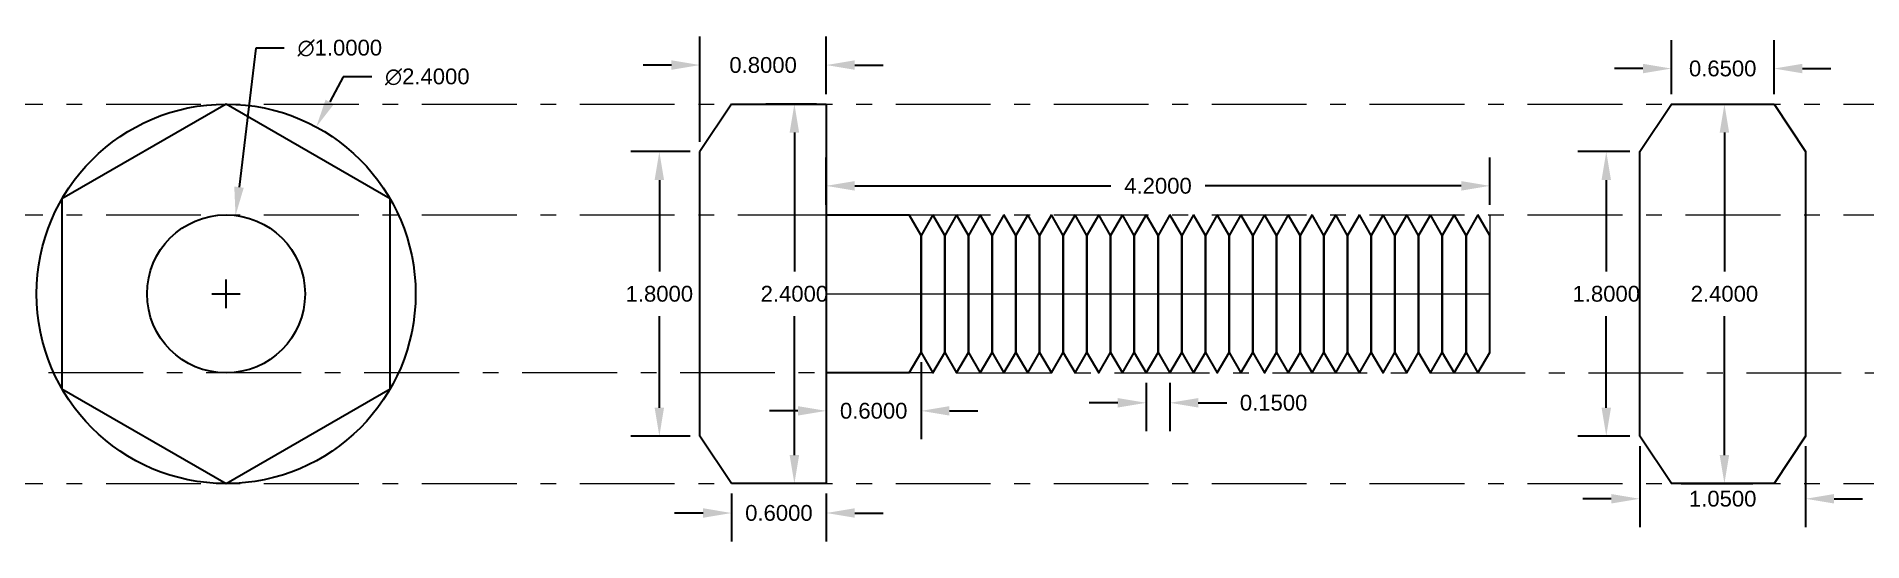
# Model space of a CAD drawing. Header units: centimetres. Extents: x 3.8 to 15.4, y 3.4 to 6.6.
import ezdxf

# ---------------------------------------------------------------- set-up
doc = ezdxf.new("R2010")
doc.units = ezdxf.units.CM
doc.linetypes.add('ACAD_ISO10W100', pattern=[18, 12, -3, 0, -3])
for name, color, linetype, lineweight in [('detalii', 201, 'Continuous', 20), ('dimesiuni', 111, 'Continuous', 15), ('linii de ajutor', 131, 'ACAD_ISO10W100', 20)]:
    doc.layers.add(name, color=color, linetype=linetype, lineweight=lineweight)
doc.layers.add('schita', color=7, linetype='Continuous')
doc.styles.get("Standard").update_dxf_attribs({"font": 'arial.ttf', "height": 0.1})
doc.dimstyles.get("Standard").update_dxf_attribs({"dimtxt": 0.18, "dimasz": 0.18, "dimexe": 0.18, "dimexo": 0.0625, "dimgap": 0.09, "dimtad": 0, "dimtih": 1, "dimtoh": 1, "dimdec": 4, "dimzin": 0, "dimdsep": 46, "dimtxsty": 'Standard', "dimcen": 0.09, "dimadec": 0, "dimazin": 0, "dimtfac": 1, "dimtdec": 4, "dimtofl": 0, "dimtmove": 0, "dimatfit": 3, "dimfxl": 1, "dimtolj": 1, "dimtzin": 0, "dimarcsym": 0})

# ---------------------------------------------------------------- blocks, each defined once
blk = doc.blocks.new('*D5')
at = {"layer": 'Defpoints', "color": 0, "transparency": 16777216}
for p in [(7.743, 5.9), (8, 5.9), (8, 4.1)]:
    blk.add_point(p, dxfattribs=at)
at = {"layer": 'dimesiuni', "color": 0, "lineweight": -2, "transparency": 16777216}
for p, q in [((7.938, 5.9), (7.563, 5.9)), ((7.743, 5.72), (7.743, 5.141)), ((7.743, 4.28), (7.743, 4.859)), ((7.938, 4.1), (7.563, 4.1))]:
    blk.add_line(p, q, dxfattribs=at)
at = {"layer": 'dimesiuni', "color": 0, "transparency": 16777216}
for points in [[(7.713, 5.72), (7.773, 5.72), (7.743, 5.9)], [(7.713, 4.28), (7.773, 4.28), (7.743, 4.1)]]:
    blk.add_solid(points, dxfattribs=at)
at = {"layer": 'dimesiuni', "color": 0, "transparency": 16777216, "insert": (7.743, 5), "char_height": 0.1, "attachment_point": 5}
blk.add_mtext('\\A1;1.8000', dxfattribs=at)
blk = doc.blocks.new('*D6')
at = {"layer": 'Defpoints', "color": 0, "transparency": 16777216}
for p in [(8.8, 6.2), (8.598, 3.8), (8.8, 3.8)]:
    blk.add_point(p, dxfattribs=at)
at = {"layer": 'dimesiuni', "color": 0, "lineweight": -2, "transparency": 16777216}
for p, q in [((8.738, 6.2), (8.418, 6.2)), ((8.598, 6.02), (8.598, 5.141)), ((8.598, 3.98), (8.598, 4.859)), ((8.738, 3.8), (8.418, 3.8))]:
    blk.add_line(p, q, dxfattribs=at)
at = {"layer": 'dimesiuni', "color": 0, "transparency": 16777216}
for points in [[(8.568, 6.02), (8.628, 6.02), (8.598, 6.2)], [(8.568, 3.98), (8.628, 3.98), (8.598, 3.8)]]:
    blk.add_solid(points, dxfattribs=at)
at = {"layer": 'dimesiuni', "color": 0, "transparency": 16777216, "insert": (8.598, 5), "char_height": 0.1, "attachment_point": 5}
blk.add_mtext('\\A1;2.4000', dxfattribs=at)
blk = doc.blocks.new('*D7')
at = {"layer": 'Defpoints', "color": 0, "transparency": 16777216}
for p in [(8.8, 6.447), (8.8, 6.2), (8, 5.9)]:
    blk.add_point(p, dxfattribs=at)
at = {"layer": 'dimesiuni', "color": 0, "lineweight": -2, "transparency": 16777216}
for p, q in [((8, 5.962), (8, 6.627)), ((8.8, 6.262), (8.8, 6.627)), ((7.82, 6.447), (7.64, 6.447)), ((8.98, 6.447), (9.16, 6.447))]:
    blk.add_line(p, q, dxfattribs=at)
at = {"layer": 'dimesiuni', "color": 0, "transparency": 16777216}
for points in [[(7.82, 6.477), (7.82, 6.417), (8, 6.447)], [(8.98, 6.477), (8.98, 6.417), (8.8, 6.447)]]:
    blk.add_solid(points, dxfattribs=at)
at = {"layer": 'dimesiuni', "color": 0, "transparency": 16777216, "insert": (8.4, 6.447), "char_height": 0.1, "attachment_point": 5}
blk.add_mtext('\\A1;0.8000', dxfattribs=at)
blk = doc.blocks.new('*D8')
at = {"layer": 'Defpoints', "color": 0, "transparency": 16777216}
for p in [(5.06, 5.496), (4.94, 4.504)]:
    blk.add_point(p, dxfattribs=at)
at = {"layer": 'dimesiuni', "color": 0, "lineweight": -2, "transparency": 16777216}
for p, q in [((5.188, 6.554), (5.082, 5.675)), ((5.368, 6.554), (5.188, 6.554)), ((5, 4.91), (5, 5.09)), ((4.91, 5), (5.09, 5))]:
    blk.add_line(p, q, dxfattribs=at)
at = {"layer": 'dimesiuni', "color": 0, "transparency": 16777216}
blk.add_solid([(5.052, 5.679), (5.112, 5.671), (5.06, 5.496)], dxfattribs=at)
at = {"layer": 'dimesiuni', "color": 0, "transparency": 16777216, "insert": (5.72, 6.554), "char_height": 0.1, "attachment_point": 5}
blk.add_mtext('\\A1;∅1.0000', dxfattribs=at)
blk = doc.blocks.new('*D9')
at = {"layer": 'Defpoints', "color": 0, "transparency": 16777216}
for p in [(5.571, 6.056), (4.429, 3.944)]:
    blk.add_point(p, dxfattribs=at)
at = {"layer": 'dimesiuni', "color": 0, "lineweight": -2, "transparency": 16777216}
for p, q in [((5.742, 6.372), (5.657, 6.214)), ((5.922, 6.372), (5.742, 6.372)), ((5, 4.91), (5, 5.09)), ((4.91, 5), (5.09, 5))]:
    blk.add_line(p, q, dxfattribs=at)
at = {"layer": 'dimesiuni', "color": 0, "transparency": 16777216}
blk.add_solid([(5.63, 6.228), (5.683, 6.2), (5.571, 6.056)], dxfattribs=at)
at = {"layer": 'dimesiuni', "color": 0, "transparency": 16777216, "insert": (6.274, 6.372), "char_height": 0.1, "attachment_point": 5}
blk.add_mtext('\\A1;∅2.4000', dxfattribs=at)
blk = doc.blocks.new('*D10')
at = {"layer": 'Defpoints', "color": 0, "transparency": 16777216}
for p in [(9.4, 4.63), (8.8, 4.5), (9.4, 4.26)]:
    blk.add_point(p, dxfattribs=at)
at = {"layer": 'dimesiuni', "color": 0, "lineweight": -2, "transparency": 16777216}
for p, q in [((9.4, 4.567), (9.4, 4.08)), ((8.8, 4.438), (8.8, 4.08)), ((8.62, 4.26), (8.44, 4.26)), ((9.58, 4.26), (9.76, 4.26))]:
    blk.add_line(p, q, dxfattribs=at)
at = {"layer": 'dimesiuni', "color": 0, "transparency": 16777216}
for points in [[(8.62, 4.29), (8.62, 4.23), (8.8, 4.26)], [(9.58, 4.29), (9.58, 4.23), (9.4, 4.26)]]:
    blk.add_solid(points, dxfattribs=at)
at = {"layer": 'dimesiuni', "color": 0, "transparency": 16777216, "insert": (9.1, 4.26), "char_height": 0.1, "attachment_point": 5}
blk.add_mtext('\\A1;0.6000', dxfattribs=at)
blk = doc.blocks.new('*D11')
at = {"layer": 'Defpoints', "color": 0, "transparency": 16777216}
for p in [(13, 5.683), (8.8, 5.5), (13, 5.5)]:
    blk.add_point(p, dxfattribs=at)
at = {"layer": 'dimesiuni', "color": 0, "lineweight": -2, "transparency": 16777216}
for p, q in [((8.8, 5.562), (8.8, 5.863)), ((13, 5.562), (13, 5.863)), ((8.98, 5.683), (10.601, 5.683)), ((12.82, 5.683), (11.199, 5.683))]:
    blk.add_line(p, q, dxfattribs=at)
at = {"layer": 'dimesiuni', "color": 0, "transparency": 16777216}
for points in [[(8.98, 5.713), (8.98, 5.653), (8.8, 5.683)], [(12.82, 5.713), (12.82, 5.653), (13, 5.683)]]:
    blk.add_solid(points, dxfattribs=at)
at = {"layer": 'dimesiuni', "color": 0, "transparency": 16777216, "insert": (10.9, 5.683), "char_height": 0.1, "attachment_point": 5}
blk.add_mtext('\\A1;4.2000', dxfattribs=at)
blk = doc.blocks.new('*D12')
at = {"layer": 'Defpoints', "color": 0, "transparency": 16777216}
for p in [(10.825, 4.5), (10.975, 4.5), (10.975, 4.311)]:
    blk.add_point(p, dxfattribs=at)
at = {"layer": 'dimesiuni', "color": 0, "lineweight": -2, "transparency": 16777216}
for p, q in [((10.825, 4.437), (10.825, 4.131)), ((10.975, 4.437), (10.975, 4.131)), ((10.645, 4.311), (10.465, 4.311)), ((11.155, 4.311), (11.335, 4.311))]:
    blk.add_line(p, q, dxfattribs=at)
at = {"layer": 'dimesiuni', "color": 0, "transparency": 16777216}
for points in [[(10.645, 4.341), (10.645, 4.281), (10.825, 4.311)], [(11.155, 4.341), (11.155, 4.281), (10.975, 4.311)]]:
    blk.add_solid(points, dxfattribs=at)
at = {"layer": 'dimesiuni', "color": 0, "transparency": 16777216, "insert": (11.632, 4.311), "char_height": 0.1, "attachment_point": 5}
blk.add_mtext('\\A1;0.1500', dxfattribs=at)
blk = doc.blocks.new('*D13')
at = {"layer": 'Defpoints', "color": 0, "transparency": 16777216}
for p in [(14.15, 6.2), (14.15, 3.8), (14.486, 3.8)]:
    blk.add_point(p, dxfattribs=at)
at = {"layer": 'dimesiuni', "color": 0, "lineweight": -2, "transparency": 16777216}
for p, q in [((14.213, 6.2), (14.666, 6.2)), ((14.486, 6.02), (14.486, 5.141)), ((14.486, 3.98), (14.486, 4.859)), ((14.213, 3.8), (14.666, 3.8))]:
    blk.add_line(p, q, dxfattribs=at)
at = {"layer": 'dimesiuni', "color": 0, "transparency": 16777216}
for points in [[(14.456, 6.02), (14.516, 6.02), (14.486, 6.2)], [(14.456, 3.98), (14.516, 3.98), (14.486, 3.8)]]:
    blk.add_solid(points, dxfattribs=at)
at = {"layer": 'dimesiuni', "color": 0, "transparency": 16777216, "insert": (14.486, 5), "char_height": 0.1, "attachment_point": 5}
blk.add_mtext('\\A1;2.4000', dxfattribs=at)
blk = doc.blocks.new('*D14')
at = {"layer": 'Defpoints', "color": 0, "transparency": 16777216}
for p in [(13.738, 5.9), (13.95, 5.9), (13.95, 4.1)]:
    blk.add_point(p, dxfattribs=at)
at = {"layer": 'dimesiuni', "color": 0, "lineweight": -2, "transparency": 16777216}
for p, q in [((13.888, 5.9), (13.558, 5.9)), ((13.738, 5.72), (13.738, 5.141)), ((13.738, 4.28), (13.738, 4.859)), ((13.888, 4.1), (13.558, 4.1))]:
    blk.add_line(p, q, dxfattribs=at)
at = {"layer": 'dimesiuni', "color": 0, "transparency": 16777216}
for points in [[(13.708, 5.72), (13.768, 5.72), (13.738, 5.9)], [(13.708, 4.28), (13.768, 4.28), (13.738, 4.1)]]:
    blk.add_solid(points, dxfattribs=at)
at = {"layer": 'dimesiuni', "color": 0, "transparency": 16777216, "insert": (13.738, 5), "char_height": 0.1, "attachment_point": 5}
blk.add_mtext('\\A1;1.8000', dxfattribs=at)
blk = doc.blocks.new('*D15')
at = {"layer": 'Defpoints', "color": 0, "transparency": 16777216}
for p in [(14.15, 6.425), (14.15, 6.2), (14.8, 6.2)]:
    blk.add_point(p, dxfattribs=at)
at = {"layer": 'dimesiuni', "color": 0, "lineweight": -2, "transparency": 16777216}
for p, q in [((14.15, 6.262), (14.15, 6.605)), ((14.8, 6.262), (14.8, 6.605)), ((13.97, 6.425), (13.79, 6.425)), ((14.98, 6.425), (15.16, 6.425))]:
    blk.add_line(p, q, dxfattribs=at)
at = {"layer": 'dimesiuni', "color": 0, "transparency": 16777216}
for points in [[(13.97, 6.455), (13.97, 6.395), (14.15, 6.425)], [(14.98, 6.455), (14.98, 6.395), (14.8, 6.425)]]:
    blk.add_solid(points, dxfattribs=at)
at = {"layer": 'dimesiuni', "color": 0, "transparency": 16777216, "insert": (14.475, 6.425), "char_height": 0.1, "attachment_point": 5}
blk.add_mtext('\\A1;0.6500', dxfattribs=at)
blk = doc.blocks.new('*D16')
at = {"layer": 'Defpoints', "color": 0, "transparency": 16777216}
for p in [(13.95, 4.1), (15, 4.1), (15, 3.704)]:
    blk.add_point(p, dxfattribs=at)
at = {"layer": 'dimesiuni', "color": 0, "lineweight": -2, "transparency": 16777216}
for p, q in [((13.95, 4.037), (13.95, 3.524)), ((15, 4.037), (15, 3.524)), ((13.77, 3.704), (13.59, 3.704)), ((15.18, 3.704), (15.36, 3.704))]:
    blk.add_line(p, q, dxfattribs=at)
at = {"layer": 'dimesiuni', "color": 0, "transparency": 16777216}
for points in [[(13.77, 3.734), (13.77, 3.674), (13.95, 3.704)], [(15.18, 3.734), (15.18, 3.674), (15, 3.704)]]:
    blk.add_solid(points, dxfattribs=at)
at = {"layer": 'dimesiuni', "color": 0, "transparency": 16777216, "insert": (14.475, 3.704), "char_height": 0.1, "attachment_point": 5}
blk.add_mtext('\\A1;1.0500', dxfattribs=at)
blk = doc.blocks.new('*D17')
at = {"layer": 'Defpoints', "color": 0, "transparency": 16777216}
for p in [(8.2, 3.8), (8.8, 3.8), (8.8, 3.614)]:
    blk.add_point(p, dxfattribs=at)
at = {"layer": 'dimesiuni', "color": 0, "lineweight": -2, "transparency": 16777216}
for p, q in [((8.2, 3.737), (8.2, 3.434)), ((8.8, 3.737), (8.8, 3.434)), ((8.02, 3.614), (7.84, 3.614)), ((8.98, 3.614), (9.16, 3.614))]:
    blk.add_line(p, q, dxfattribs=at)
at = {"layer": 'dimesiuni', "color": 0, "transparency": 16777216}
for points in [[(8.02, 3.644), (8.02, 3.584), (8.2, 3.614)], [(8.98, 3.644), (8.98, 3.584), (8.8, 3.614)]]:
    blk.add_solid(points, dxfattribs=at)
at = {"layer": 'dimesiuni', "color": 0, "transparency": 16777216, "insert": (8.5, 3.614), "char_height": 0.1, "attachment_point": 5}
blk.add_mtext('\\A1;0.6000', dxfattribs=at)

msp = doc.modelspace()

# ---------------------------------------------------------------- linework, layer by layer
at = {"layer": 'detalii'}
msp.add_line((9.4, 5), (13, 5), dxfattribs=at)
at = {"layer": 'linii de ajutor', "ltscale": 0.05}
for p, q in [((13, 5.5), (13, 4.5)), ((8.8, 5), (13, 5))]:
    msp.add_line(p, q, dxfattribs=at)
for p in [(5, 6.2), (5, 5.5), (5, 3.8)]:
    msp.add_xline(p, (1, 0), dxfattribs=at)
for p, direction in [((9.475, 4.5), (-1, 0)), ((9.625, 4.5), (1, 0))]:
    msp.add_ray(p, direction, dxfattribs=at)
at = {"layer": 'schita'}
for p, q in [((8.2, 6.2), (8, 5.9)), ((8.2, 6.2), (8.8, 6.2)), ((8.8, 6.2), (8.8, 3.8)), ((8, 4.1), (8, 5.9)), ((8.8, 5.5), (9.325, 5.5)), ((9.4, 5.3701), (9.4, 4.6299)), ((9.325, 4.5), (8.8, 4.5)), ((8.2, 3.8), (8, 4.1)), ((8.8, 3.8), (8.2, 3.8))]:
    msp.add_line(p, q, dxfattribs=at)
for points in [[(5, 6.2), (3.96077, 5.6), (3.96077, 4.4), (5, 3.8), (6.03923, 4.4), (6.03923, 5.6)], [(14.8, 6.2), (15, 5.9), (15, 4.1), (14.8, 3.8), (14.15, 3.8), (13.95, 4.1), (13.95, 5.9), (14.15, 6.2)], [(9.475, 5.5), (9.4, 5.3701), (9.4, 4.6299), (9.475, 4.5), (9.55, 4.6299), (9.55, 5.3701)], [(9.625, 5.5), (9.55, 5.3701), (9.55, 4.6299), (9.625, 4.5), (9.7, 4.6299), (9.7, 5.3701)], [(9.775, 5.5), (9.7, 5.3701), (9.7, 4.6299), (9.775, 4.5), (9.85, 4.6299), (9.85, 5.3701)], [(9.925, 5.5), (9.85, 5.3701), (9.85, 4.6299), (9.925, 4.5), (10, 4.6299), (10, 5.3701)], [(10.075, 5.5), (10, 5.3701), (10, 4.6299), (10.075, 4.5), (10.15, 4.6299), (10.15, 5.3701)], [(10.225, 5.5), (10.15, 5.3701), (10.15, 4.6299), (10.225, 4.5), (10.3, 4.6299), (10.3, 5.3701)], [(10.375, 5.5), (10.3, 5.3701), (10.3, 4.6299), (10.375, 4.5), (10.45, 4.6299), (10.45, 5.3701)], [(10.525, 5.5), (10.45, 5.3701), (10.45, 4.6299), (10.525, 4.5), (10.6, 4.6299), (10.6, 5.3701)], [(10.675, 5.5), (10.6, 5.3701), (10.6, 4.6299), (10.675, 4.5), (10.75, 4.6299), (10.75, 5.3701)], [(10.825, 5.5), (10.75, 5.3701), (10.75, 4.6299), (10.825, 4.5), (10.9, 4.6299), (10.9, 5.3701)], [(10.975, 5.5), (10.9, 5.3701), (10.9, 4.6299), (10.975, 4.5), (11.05, 4.6299), (11.05, 5.3701)], [(11.125, 5.5), (11.05, 5.3701), (11.05, 4.6299), (11.125, 4.5), (11.2, 4.6299), (11.2, 5.3701)], [(11.275, 5.5), (11.2, 5.3701), (11.2, 4.6299), (11.275, 4.5), (11.35, 4.6299), (11.35, 5.3701)], [(11.425, 5.5), (11.35, 5.3701), (11.35, 4.6299), (11.425, 4.5), (11.5, 4.6299), (11.5, 5.3701)], [(11.575, 5.5), (11.5, 5.3701), (11.5, 4.6299), (11.575, 4.5), (11.65, 4.6299), (11.65, 5.3701)], [(11.725, 5.5), (11.65, 5.3701), (11.65, 4.6299), (11.725, 4.5), (11.8, 4.6299), (11.8, 5.3701)], [(11.875, 5.5), (11.8, 5.3701), (11.8, 4.6299), (11.875, 4.5), (11.95, 4.6299), (11.95, 5.3701)], [(12.025, 5.5), (11.95, 5.3701), (11.95, 4.6299), (12.025, 4.5), (12.1, 4.6299), (12.1, 5.3701)], [(12.175, 5.5), (12.1, 5.3701), (12.1, 4.6299), (12.175, 4.5), (12.25, 4.6299), (12.25, 5.3701)], [(12.325, 5.5), (12.25, 5.3701), (12.25, 4.6299), (12.325, 4.5), (12.4, 4.6299), (12.4, 5.3701)], [(12.475, 5.5), (12.4, 5.3701), (12.4, 4.6299), (12.475, 4.5), (12.55, 4.6299), (12.55, 5.3701)], [(12.625, 5.5), (12.55, 5.3701), (12.55, 4.6299), (12.625, 4.5), (12.7, 4.6299), (12.7, 5.3701)], [(12.775, 5.5), (12.7, 5.3701), (12.7, 4.6299), (12.775, 4.5), (12.85, 4.6299), (12.85, 5.3701)], [(12.925, 5.5), (12.85, 5.3701), (12.85, 4.6299), (12.925, 4.5), (13, 4.6299), (13, 5.3701)]]:
    msp.add_lwpolyline(points, close=True, dxfattribs=at)
msp.add_lwpolyline([(9.325, 4.5), (9.325, 4.5), (9.4, 4.6299), (9.4, 5.3701), (9.325, 5.5)], dxfattribs=at)
for radius in [1.2, 0.5]:
    msp.add_circle((5, 5), radius, dxfattribs=at)

# ---------------------------------------------------------------- dimensions: what is measured, and where the dimension line sits
at = {"layer": 'dimesiuni'}
for p1, p2, picture, middle in [((4.93982, 4.50363), (5.06018, 5.49637), '*D8', (5.72022, 6.55408)), ((4.42911, 3.9445), (5.57089, 6.0555), '*D9', (6.27395, 6.37216))]:
    dim = msp.add_diameter_dim_2p(p1=p1, p2=p2, dimstyle='Standard', dxfattribs=at)
    dim.commit()
    dim.dimension.update_dxf_attribs({"geometry": picture, "text_midpoint": middle, "dimtype": 163})
for base, p1, p2, picture, middle in [((8.8, 6.44728), (8, 5.9), (8.8, 6.2), '*D7', (8.4, 6.44728)), ((14.15, 6.4247), (14.8, 6.2), (14.15, 6.2), '*D15', (14.475, 6.4247)), ((13, 5.68261), (8.8, 5.5), (13, 5.5), '*D11', (10.9, 5.68261)), ((9.4, 4.26039), (8.8, 4.5), (9.4, 4.6299), '*D10', (9.1, 4.26039)), ((10.975, 4.31098), (10.825, 4.5), (10.975, 4.5), '*D12', (11.6324, 4.31098)), ((15, 3.70392), (13.95, 4.1), (15, 4.1), '*D16', (14.475, 3.70392)), ((8.8, 3.61415), (8.2, 3.8), (8.8, 3.8), '*D17', (8.5, 3.61415))]:
    dim = msp.add_linear_dim(base=base, p1=p1, p2=p2, dimstyle='Standard', dxfattribs=at)
    dim.commit()
    dim.dimension.update_dxf_attribs({"geometry": picture, "text_midpoint": middle})
for base, p1, p2, picture, middle in [((8.59794, 3.8), (8.8, 6.2), (8.8, 3.8), '*D6', (8.59794, 5)), ((14.48608, 3.8), (14.15, 6.2), (14.15, 3.8), '*D13', (14.48608, 5)), ((7.74274, 5.9), (8, 4.1), (8, 5.9), '*D5', (7.74274, 5)), ((13.73778, 5.9), (13.95, 4.1), (13.95, 5.9), '*D14', (13.73778, 5))]:
    dim = msp.add_linear_dim(base=base, p1=p1, p2=p2, angle=90, dimstyle='Standard', dxfattribs=at)
    dim.commit()
    dim.dimension.update_dxf_attribs({"geometry": picture, "text_midpoint": middle})

doc.saveas('drawing.dxf')
